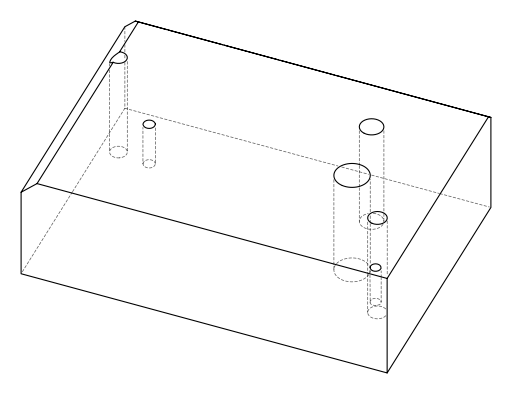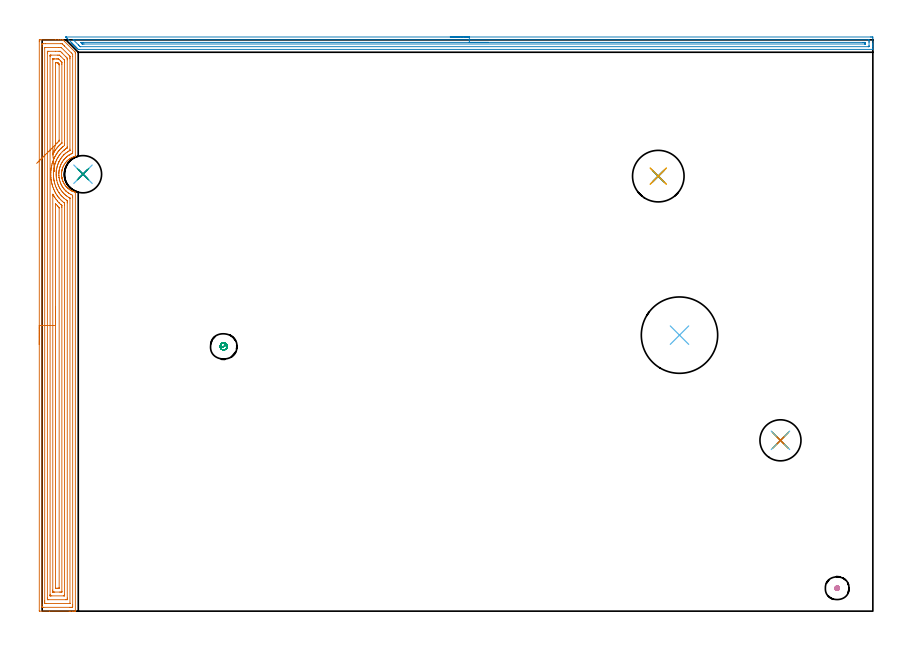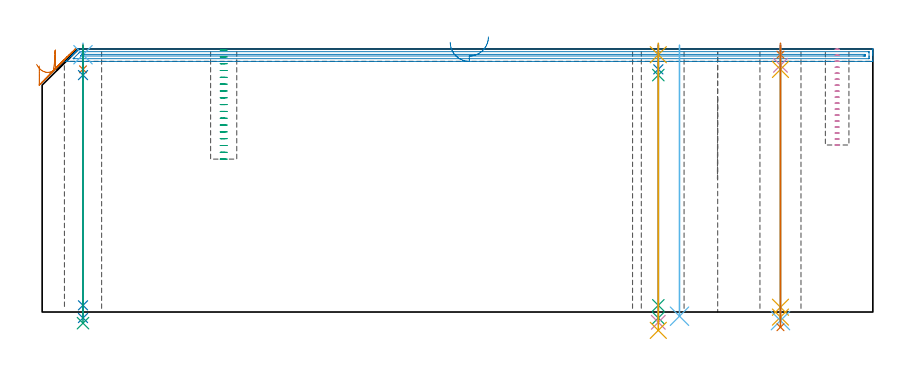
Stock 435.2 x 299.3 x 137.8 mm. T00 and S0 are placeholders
(PLAN: 19 operations, 14 tool changes, 34.9 min)
(1 AREA_MILL | FG_CHAMFER_SURFACE | UGT0205_001 | 16.99 min | 53454 mm3)
(2 AREA_MILL_1 | FG_CHAMFER_SURFACE_1 | UGT0205_001 | 10.24 min | 8845 mm3)
(3 MILL_BLIND_HOLE_FROM_SOLID_MATERIAL | STEP1POCKET | UGT0201_128 | Spiral | 1.26 min | 8493 mm3)
(4 MILL_BLIND_HOLE_FROM_SOLID_MATERIAL_1 | STEP1POCKET_1 | UGT0201_128 | Spiral | 0.75 min | 5976 mm3)
(5 SPOT_DRILL | STEP1HOLE | NXT0321_9005460120000 | 0.05 min | 185 mm3)
(6 SPOT_DRILL_1 | STEP1HOLE_2 | NXT0321_9005460120000 | 0.05 min | 150 mm3)
(7 SPOT_DRILL_2 | STEP1HOLE_3 | NXT0321_9005460120000 | 0.05 min | 181 mm3)
(8 DRILL_BLIND_HOLE_INTO_CENTER | STEP1HOLE | UGT0301_191 | 0.05 min | 276 mm3)
(9 GUN_DRILL_THROUGH_HOLE | STEP1HOLE | UGT0307_003 | 0.63 min | 4900 mm3)
(10 SPADE_DRILL_TO_ENLARGE_THROUGH_HOLE | STEP1HOLE | UGT0306_008 | 0.58 min | 27727 mm3)
(11 DRILL_TO_ENLARGE_THROUGH_HOLE | STEP1HOLE | UGT0301_389 | 0.6 min | 45735 mm3)
(12 INDEXABLE_INSERT_DRILL_THROUGH_HOLE_FROM_SOLID | STEP1HOLE_1 | NXT0302_035 | 0.57 min | 173081 mm3)
(13 DRILL_BLIND_HOLE_INTO_CENTER_1 | STEP1HOLE_2 | UGT0301_191 | 0.05 min | 284 mm3)
(14 GUN_DRILL_THROUGH_HOLE_1 | STEP1HOLE_2 | UGT0307_003 | 0.66 min | 4887 mm3)
(15 SPADE_DRILL_TO_ENLARGE_THROUGH_HOLE_1 | STEP1HOLE_2 | UGT0306_010 | 0.58 min | 35459 mm3)
(16 DRILL_BLIND_HOLE_INTO_CENTER_2 | STEP1HOLE_3 | UGT0301_180 | 0.04 min | 123 mm3)
(17 GUN_DRILL_THROUGH_HOLE_2 | STEP1HOLE_3 | UGT0307_001 | 0.61 min | 2503 mm3)
(18 SPADE_DRILL_TO_ENLARGE_THROUGH_HOLE_2 | STEP1HOLE_3 | UGT0306_004 | 0.58 min | 16843 mm3)
(19 DRILL_TO_ENLARGE_THROUGH_HOLE_1 | STEP1HOLE_3 | UGT0301_052 | 0.59 min | 30291 mm3)
(TOOL UGT0205_001 | Chamfer Mill 20 x 3 x 45 deg. | D20 FL50 Z2)
(TOOL UGT0201_128 | Carbide End Mill 10.0 | D10 FL15 Z4)
(TOOL NXT0321_9005460120000 | NC Spot Drill, 142deg, 12mm, Carbide, Uncoated | D12 PA142 FL30 Z2)
(TOOL UGT0301_191 | Twist Drill 7.1 mm | D7.1 PA118 FL66 Z2)
(TOOL UGT0307_003 | Gun Drill 7 mm | D7 PA130 FL24 Z1)
(TOOL UGT0306_008 | Spade Drill 17.5mm | D17.5 PA132 FL10 Z2)
(TOOL UGT0301_389 | Twist Drill 27 mm | D27 PA118 FL165 Z2)
(TOOL NXT0302_035 | Index. Insert Drill 40mm [880-D4000L40-05] | D40 PA176 FL200 Z2)
(TOOL UGT0306_010 | Spade Drill 19.5mm | D19.5 PA132 FL10 Z2)
(TOOL UGT0301_180 | Twist Drill 5.7 mm | D5.7 PA118 FL55 Z2)
(TOOL UGT0307_001 | Gun Drill 5 mm | D5 PA130 FL24 Z1)
(TOOL UGT0306_004 | Spade Drill 13.5mm | D13.5 PA132 FL10 Z2)
(TOOL UGT0301_052 | Twist Drill 21.5 mm | D21.5 PA118 FL150 Z2)
(OP 1 AREA_MILL)
G17 G21 G94 G90
T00 M6
G54
G17 G0 G90 X-1.5 Y139.65 S1061 M3
G43 Z147.8 H0
Z128.9
G94 G1 Y139.688 Z128.028 F250.
Y139.802 Z127.164
Y139.991 Z126.312
Y140.253 Z125.48
Y140.587 Z124.674
Y140.99 Z123.9
Y141.458 Z123.164
Y141.99 Z122.472
Y142.579 Z121.829
Y143.222 Z121.24
Y143.914 Z120.709
Y144.65 Z120.24
Y145.424 Z119.837
Y146.23 Z119.503
Y147.062 Z119.241
Y147.914 Z119.052
Y148.778 Z118.938
Y149.65 Z118.9
Y298.363
X-1.499 Y298.694 Z118.901
X-1.493 Y299.248 Z118.904
X-1.492 Y299.292 Z118.906
X-0.941 Y299.3 Z119.456
X7.061 Z127.456
X8.521 Z128.918
X9.728 Z130.123
X10.84 Z131.239
X10.896 Y299.299 Z131.293
X10.912 Y299.289 Z131.31
X11.803 Y298.397 Z132.203
X17.172 Y293.027 Z137.572
X17.4 Y292.794 Z137.785
Y292.447 Z137.8
X17.397 Y238.445 Z137.796
X17.395 Y238.409 Z137.792
X17.38 Y238.327 Z137.772
X17.326 Y238.301 Z137.719
X17.308 Y238.296 Z137.702
X17.145 Y238.246 Z137.541
X16.921 Y238.178 Z137.317
X16.53 Y238.04 Z136.929
X15.811 Y237.748 Z136.21
X15.645 Y237.669 Z136.044
X15.585 Y237.637 Z135.985
X15.199 Y237.433 Z135.599
X14.864 Y237.236 Z135.264
X14.76 Y237.175 Z135.159
X14.574 Y237.054 Z134.973
X14.267 Y236.854 Z134.666
X14.174 Y236.784 Z134.573
X14.02 Y236.667 Z134.417
X13.875 Y236.558 Z134.274
X13.521 Y236.266 Z133.921
X13.178 Y235.959 Z133.576
X12.991 Y235.774 Z133.391
X12.981 Y235.764 Z133.381
X12.692 Y235.452 Z133.088
X12.666 Y235.424 Z133.063
X12.352 Y235.065 Z132.752
X12.105 Y234.747 Z132.504
X11.706 Y234.171 Z132.104
X11.455 Y233.756 Z131.853
X11.22 Y233.335 Z131.62
X11.191 Y233.276 Z131.59
X11.11 Y233.097 Z131.506
X10.987 Y232.831 Z131.385
X10.799 Y232.382 Z131.199
X10.642 Y231.936 Z131.04
X10.59 Y231.758 Z130.987
X10.509 Y231.487 Z130.907
X10.469 Y231.326 Z130.868
X10.456 Y231.271 Z130.855
X10.358 Y230.866 Z130.754
X10.336 Y230.778 Z130.734
X10.321 Y230.698 Z130.72
X10.302 Y230.593 Z130.701
X10.287 Y230.487 Z130.686
X10.238 Y230.146 Z130.633
X10.222 Y229.973 Z130.613
X10.202 Y229.806 Z130.597
X10.192 Y229.699 Z130.585
X10.173 Y229.416 Z130.571
X10.164 Y229.252 Z130.56
X10.163 Y229.081 Z130.554
X10.161 Y228.95 Z130.551
X10.16 Y228.902 Z130.552
X10.159 Y228.86 Z130.553
X10.158 Y228.804 Z130.555
X10.163 Y228.644 Z130.561
X10.173 Y228.351 Z130.571
X10.178 Y228.292 Z130.575
X10.188 Y228.188 Z130.58
X10.197 Y228.042 Z130.596
X10.208 Y227.91 Z130.606
X10.265 Y227.465 Z130.661
X10.293 Y227.296 Z130.688
X10.306 Y227.207 Z130.704
X10.321 Y227.111 Z130.72
X10.333 Y227.036 Z130.733
X10.337 Y227.015 Z130.736
X10.376 Y226.85 Z130.774
X10.442 Y226.567 Z130.84
X10.487 Y226.403 Z130.884
X10.557 Y226.138 Z130.957
X10.562 Y226.121 Z130.962
X10.615 Y225.957 Z131.015
X10.708 Y225.672 Z131.108
X10.876 Y225.227 Z131.274
X10.914 Y225.14 Z131.311
X10.947 Y225.065 Z131.343
X11.007 Y224.924 Z131.405
X11.042 Y224.844 Z131.44
X11.149 Y224.618 Z131.546
X11.221 Y224.466 Z131.619
X11.289 Y224.332 Z131.689
X11.55 Y223.881 Z131.95
X11.828 Y223.438 Z132.228
X11.964 Y223.242 Z132.364
X12.105 Y223.05 Z132.505
X12.281 Y222.833 Z132.677
X12.519 Y222.536 Z132.919
X12.574 Y222.474 Z132.974
X12.692 Y222.345 Z133.088
X12.748 Y222.282 Z133.146
X12.789 Y222.238 Z133.188
X12.895 Y222.128 Z133.294
X12.988 Y222.033 Z133.384
X12.992 Y222.029 Z133.388
X13.083 Y221.941 Z133.482
X13.186 Y221.842 Z133.585
X13.285 Y221.749 Z133.68
X13.388 Y221.649 Z133.786
X13.629 Y221.441 Z134.028
X13.875 Y221.24 Z134.275
X14.206 Y220.992 Z134.605
X14.543 Y220.755 Z134.943
X14.76 Y220.62 Z135.159
X15.049 Y220.453 Z135.449
X15.199 Y220.367 Z135.599
X15.444 Y220.241 Z135.842
X15.508 Y220.209 Z135.904
X15.608 Y220.156 Z136.008
X15.645 Y220.137 Z136.044
X15.767 Y220.082 Z136.165
X15.952 Y219.999 Z136.346
X16.256 Y219.86 Z136.653
X16.53 Y219.758 Z136.929
X17.143 Y219.554 Z137.539
X17.244 Y219.522 Z137.639
X17.397 Y219.468 Z137.789
X17.4 Y219.263 Z137.8
Y0.16
X17.397 Y0.01 Z137.788
X17.361 Y0.008 Z137.753
X17. Y0. Z137.4
X16.588 Z136.987
X15.952 Z136.347
X14.745 Z135.142
X14.174 Z134.568
X3.836 Z124.233
X-1.228 Y0.001 Z119.17
X-1.492 Y0.01 Z118.906
X-1.499 Y0.274 Z118.899
Y0.303
X-1.5 Y149.65 Z118.9
X-0.086 Z120.314
Y296.017
X-0.084 Y296.909 Z120.316
X-0.083 Y296.94 Z120.317
X-0.052 Y297.29 Z120.348
X0.45 Y297.298 Z120.85
X1.726 Y297.3 Z122.126
X9.728 Y297.299 Z130.128
X10.232 Y297.296 Z130.632
X10.421 Y297.29 Z130.821
X10.617 Y297.121 Z131.017
X10.837 Y296.909 Z131.237
X11.507 Y296.244 Z131.907
X11.734 Y296.017 Z132.134
X15.302 Y292.447 Z135.702
X15.952 Y291.786 Z136.352
X15.981 Y291.554 Z136.381
X15.983 Y291.523 Z136.383
X15.986 Y290.662 Z136.386
X15.982 Y240.683 Z136.382
X15.981 Y240.654 Z136.381
X15.952 Y239.897 Z136.352
X15.88 Y239.863 Z136.28
X15.717 Y239.79 Z136.117
X15.265 Y239.588 Z135.665
X15.063 Y239.486 Z135.463
X14.68 Y239.283 Z135.08
X14.174 Y238.991 Z134.574
X14.116 Y238.956 Z134.516
X14.026 Y238.898 Z134.426
X13.586 Y238.596 Z133.986
X13.285 Y238.369 Z133.685
X12.832 Y238.005 Z133.232
X12.6 Y237.801 Z133.
X12.396 Y237.614 Z132.796
X12.145 Y237.364 Z132.545
X11.908 Y237.113 Z132.308
X11.507 Y236.658 Z131.907
X11.311 Y236.417 Z131.711
X11.158 Y236.221 Z131.558
X10.934 Y235.903 Z131.334
X10.617 Y235.443 Z131.017
X10.573 Y235.373 Z130.973
X10.546 Y235.328 Z130.946
X10.248 Y234.806 Z130.648
X10.047 Y234.436 Z130.447
X9.945 Y234.218 Z130.345
X9.728 Y233.747 Z130.128
X9.668 Y233.603 Z130.068
X9.645 Y233.543 Z130.045
X9.427 Y232.953 Z129.827
X9.327 Y232.651 Z129.727
X9.215 Y232.273 Z129.615
X9.08 Y231.758 Z129.48
X9.054 Y231.651 Z129.454
X9.034 Y231.563 Z129.434
X8.968 Y231.248 Z129.368
X8.899 Y230.866 Z129.299
X8.891 Y230.814 Z129.291
X8.839 Y230.455 Z129.239
X8.794 Y230.018 Z129.194
X8.791 Y229.973 Z129.191
X8.751 Y229.169 Z129.151
X8.75 Y229.081 Z129.15
X8.763 Y228.264 Z129.163
X8.768 Y228.188 Z129.168
X8.839 Y227.366 Z129.239
X8.848 Y227.296 Z129.248
X8.849 Y227.286 Z129.249
X8.996 Y226.403 Z129.396
X9.013 Y226.316 Z129.413
X9.039 Y226.203 Z129.439
X9.22 Y225.511 Z129.62
X9.391 Y224.957 Z129.791
X9.51 Y224.618 Z129.91
X9.728 Y224.061 Z130.128
X9.875 Y223.726 Z130.275
X10.002 Y223.451 Z130.402
X10.337 Y222.833 Z130.737
X10.44 Y222.656 Z130.84
X10.617 Y222.366 Z131.017
X10.895 Y221.941 Z131.295
X11.151 Y221.587 Z131.551
X11.507 Y221.135 Z131.907
X11.579 Y221.048 Z131.979
X11.968 Y220.622 Z132.368
X12.396 Y220.184 Z132.796
X12.405 Y220.175 Z132.805
X12.425 Y220.156 Z132.825
X12.88 Y219.755 Z133.28
X13.285 Y219.43 Z133.685
X13.498 Y219.263 Z133.898
X13.894 Y218.989 Z134.294
X14.174 Y218.81 Z134.574
X14.944 Y218.371 Z135.344
X15.063 Y218.309 Z135.463
X15.188 Y218.245 Z135.588
X15.952 Y217.894 Z136.352
X15.983 Y217.478 Z136.383
X15.984 Y217.446 Z136.384
X15.986 Y216.586 Z136.386
Y3.283
X15.984 Y2.391 Z136.384
X15.983 Y2.36 Z136.383
X15.952 Y2.01 Z136.352
X15.45 Y2.002 Z135.85
X15.063 Y2.001 Z135.463
X14.563 Y2. Z134.963
X0.837 Y2.001 Z121.237
X0.334 Y2.003 Z120.734
X-0.052 Y2.01 Z120.348
X-0.082 Y2.391 Z120.318
X-0.084 Y2.423 Z120.316
X-0.086 Y3.283 Z120.314
Y149.65
X1.328 Z121.728
X1.329 Y295.124 Z121.729
X1.331 Y295.224 Z121.731
X1.333 Y295.273 Z121.733
X1.335 Y295.289 Z121.735
X1.376 Y295.292 Z121.776
X1.552 Y295.299 Z121.952
X8.664 Y295.3 Z129.064
X9.554 Y295.299 Z129.954
X9.728 Y295.296 Z130.128
X9.903 Y295.29 Z130.303
X10.006 Y295.283 Z130.406
X10.062 Y295.231 Z130.462
X10.175 Y295.124 Z130.575
X13.747 Y291.554 Z134.147
X14.174 Y291.125 Z134.574
X14.404 Y290.89 Z134.804
X14.518 Y290.771 Z134.918
X14.564 Y290.714 Z134.964
X14.566 Y290.662 Z134.966
X14.57 Y290.265 Z134.97
X14.571 Y289.769 Z134.971
Y289.37
X14.568 Y242.072 Z134.968
X14.567 Y241.575 Z134.967
X14.566 Y241.444 Z134.966
X14.563 Y241.397 Z134.963
X14.56 Y241.376 Z134.96
X14.538 Y241.362 Z134.938
X14.444 Y241.306 Z134.844
X14.174 Y241.151 Z134.574
X13.879 Y240.979 Z134.279
X13.387 Y240.683 Z133.787
X13.325 Y240.642 Z133.725
X13.285 Y240.614 Z133.685
X12.804 Y240.273 Z133.204
X12.396 Y239.96 Z132.796
X12.301 Y239.886 Z132.701
X12.185 Y239.79 Z132.585
X11.825 Y239.471 Z132.225
X11.507 Y239.176 Z131.907
X11.366 Y239.039 Z131.766
X11.228 Y238.898 Z131.628
X10.937 Y238.577 Z131.337
X10.617 Y238.218 Z131.017
X10.52 Y238.103 Z130.92
X10.441 Y238.005 Z130.841
X10.133 Y237.599 Z130.533
X9.788 Y237.113 Z130.188
X9.764 Y237.078 Z130.164
X9.728 Y237.024 Z130.128
X9.421 Y236.529 Z129.821
X9.238 Y236.221 Z129.638
X9.094 Y235.965 Z129.494
X8.839 Y235.489 Z129.239
X8.786 Y235.381 Z129.186
X8.762 Y235.328 Z129.162
X8.515 Y234.761 Z128.915
X8.383 Y234.436 Z128.783
X8.264 Y234.12 Z128.664
X8.057 Y233.543 Z128.457
X8.031 Y233.462 Z128.431
X7.95 Y233.198 Z128.35
X7.834 Y232.767 Z128.234
X7.805 Y232.651 Z128.205
X7.663 Y232.047 Z128.063
X7.6 Y231.758 Z128.
X7.523 Y231.294 Z127.923
X7.462 Y230.866 Z127.862
X7.421 Y230.504 Z127.821
X7.377 Y229.973 Z127.777
X7.361 Y229.672 Z127.761
X7.337 Y229.081 Z127.737
X7.34 Y228.801 Z127.74
X7.353 Y228.188 Z127.753
X7.372 Y227.876 Z127.772
X7.426 Y227.296 Z127.826
X7.47 Y226.885 Z127.87
X7.547 Y226.403 Z127.947
X7.644 Y225.817 Z128.044
X7.717 Y225.511 Z128.117
X7.943 Y224.625 Z128.343
X7.945 Y224.618 Z128.345
X7.95 Y224.603 Z128.35
X8.245 Y223.726 Z128.645
X8.429 Y223.245 Z128.829
X8.604 Y222.833 Z129.004
X8.839 Y222.322 Z129.239
X9.038 Y221.941 Z129.438
X9.272 Y221.507 Z129.672
X9.555 Y221.048 Z129.955
X9.728 Y220.78 Z130.128
X10.163 Y220.156 Z130.563
X10.617 Y219.586 Z131.017
X10.9 Y219.263 Z131.3
X11.19 Y218.95 Z131.59
X11.507 Y218.635 Z131.907
X11.78 Y218.371 Z132.18
X12.104 Y218.083 Z132.504
X12.396 Y217.844 Z132.796
X12.866 Y217.478 Z133.266
X13.285 Y217.183 Z133.685
X14.03 Y216.73 Z134.43
X14.287 Y216.586 Z134.687
X14.53 Y216.446 Z134.93
X14.565 Y216.425 Z134.965
X14.567 Y216.4 Z134.967
X14.569 Y216.339 Z134.969
X14.571 Y216.092 Z134.971
Y4.176
X14.569 Y4.076 Z134.969
X14.567 Y4.027 Z134.967
X14.565 Y4.011 Z134.965
X14.523 Y4.008 Z134.923
X14.348 Y4.001 Z134.748
X1.901 Y4. Z122.301
X1.726 Y4.001 Z122.126
X1.551 Y4.002 Z121.951
X1.435 Y4.006 Z121.835
X1.346 Y4.01 Z121.746
X1.335 Y4.045 Z121.735
X1.333 Y4.176 Z121.733
X1.33 Y4.574 Z121.73
X1.329 Y5.068 Z121.729
X1.328 Y5.468 Z121.728
Y149.65
X2.743 Z123.143
Y292.447
X2.745 Y293.209 Z123.145
X2.747 Y293.261 Z123.147
X2.749 Y293.283 Z123.149
X2.762 Y293.29 Z123.162
X2.867 Y293.294 Z123.267
X3.079 Y293.298 Z123.479
X3.504 Y293.3 Z123.904
X7.061 Z127.461
X8.878 Z129.278
X9.303 Y293.294 Z129.703
X9.515 Y293.29 Z129.915
X9.57 Y293.269 Z129.97
X9.63 Y293.214 Z130.03
X9.728 Y293.12 Z130.128
X10.405 Y292.447 Z130.805
X12.396 Y290.454 Z132.796
X13.072 Y289.769 Z133.472
X13.15 Y289.669 Z133.55
X13.152 Y289.578 Z133.552
X13.155 Y289.387 Z133.555
X13.157 Y289.005 Z133.557
Y288.877
X13.154 Y243.36 Z133.554
X13.153 Y242.98 Z133.553
X13.151 Y242.789 Z133.551
X13.148 Y242.744 Z133.548
X13.145 Y242.728 Z133.545
X13.132 Y242.717 Z133.532
X13.076 Y242.677 Z133.476
X12.75 Y242.468 Z133.15
X12.539 Y242.324 Z132.939
X12.396 Y242.221 Z132.796
X12.024 Y241.948 Z132.424
X11.54 Y241.575 Z131.94
X11.521 Y241.561 Z131.921
X11.507 Y241.548 Z131.907
X11.049 Y241.142 Z131.449
X10.617 Y240.745 Z131.017
X10.586 Y240.715 Z130.986
X10.554 Y240.683 Z130.954
X9.728 Y239.781 Z130.128
X9.342 Y239.286 Z129.742
X9.049 Y238.898 Z129.449
X8.961 Y238.775 Z129.361
X8.839 Y238.598 Z129.239
X8.605 Y238.241 Z129.005
X8.455 Y238.005 Z128.855
X8.264 Y237.69 Z128.664
X7.95 Y237.155 Z128.35
X7.935 Y237.128 Z128.335
X7.927 Y237.113 Z128.327
X7.637 Y236.535 Z128.037
X7.493 Y236.221 Z127.893
X7.36 Y235.92 Z127.76
X7.111 Y235.328 Z127.511
X7.096 Y235.292 Z127.496
X7.061 Y235.198 Z127.461
X6.863 Y234.634 Z127.263
X6.795 Y234.436 Z127.195
X6.648 Y233.958 Z127.048
X6.534 Y233.543 Z126.934
X6.459 Y233.254 Z126.859
X6.312 Y232.651 Z126.712
X6.287 Y232.535 Z126.687
X6.172 Y231.946 Z126.572
X6.145 Y231.785 Z126.545
X6.141 Y231.758 Z126.541
X6.042 Y230.996 Z126.442
X6.028 Y230.866 Z126.428
X5.97 Y230.176 Z126.37
X5.958 Y229.973 Z126.358
X5.93 Y229.324 Z126.33
X5.923 Y229.081 Z126.323
X5.932 Y228.429 Z126.332
X5.938 Y228.188 Z126.338
X5.981 Y227.487 Z126.381
X5.998 Y227.296 Z126.398
X6.08 Y226.495 Z126.48
X6.093 Y226.403 Z126.493
X6.172 Y225.897 Z126.572
X6.237 Y225.511 Z126.637
X6.252 Y225.431 Z126.652
X6.352 Y224.981 Z126.752
X6.442 Y224.618 Z126.842
X6.536 Y224.253 Z126.936
X6.686 Y223.726 Z127.086
X6.929 Y222.966 Z127.329
X6.976 Y222.833 Z127.376
X7.061 Y222.608 Z127.461
X7.334 Y221.941 Z127.734
X7.548 Y221.452 Z127.948
X7.747 Y221.048 Z128.147
X7.95 Y220.665 Z128.35
X8.234 Y220.156 Z128.634
X8.683 Y219.42 Z129.083
X8.79 Y219.263 Z129.19
X8.839 Y219.194 Z129.239
X9.182 Y218.715 Z129.582
X9.452 Y218.371 Z129.852
X9.728 Y218.031 Z130.128
X9.986 Y217.737 Z130.386
X10.222 Y217.478 Z130.622
X10.617 Y217.074 Z131.017
X11.134 Y216.586 Z131.534
X11.507 Y216.261 Z131.907
X12.224 Y215.694 Z132.624
X12.396 Y215.571 Z132.796
X12.788 Y215.299 Z133.188
X13.003 Y215.165 Z133.403
X13.044 Y215.137 Z133.444
X13.15 Y215.054 Z133.55
X13.154 Y214.932 Z133.554
X13.156 Y214.801 Z133.556
X13.157 Y214.036 Z133.557
Y213.909
Y6.853
X13.155 Y6.091 Z133.555
X13.153 Y6.039 Z133.553
X13.151 Y6.017 Z133.551
X13.138 Y6.01 Z133.538
X13.033 Y6.006 Z133.433
X12.821 Y6.002 Z133.221
X12.396 Y6. Z132.796
X3.465 Z123.865
X3.064 Y6.002 Z123.464
X2.864 Y6.005 Z123.264
X2.764 Y6.01 Z123.164
X2.749 Y6.013 Z123.149
X2.747 Y6.029 Z123.147
X2.745 Y6.066 Z123.145
X2.743 Y6.725 Z123.143
Y6.853
Y149.65
X4.157 Z124.557
Y290.662
X4.158 Y290.898 Z124.558
X4.161 Y291.137 Z124.561
X4.164 Y291.286 Z124.564
X4.235 Y291.29 Z124.635
X4.394 Y291.296 Z124.794
X4.648 Y291.299 Z125.048
X8.204 Z128.604
X8.839 Y291.293 Z129.239
X9.103 Y291.29 Z129.503
X9.728 Y290.674 Z130.128
X11.524 Y288.877 Z131.924
X11.736 Y288.647 Z132.136
X11.741 Y287.984 Z132.141
X11.742 Y287.748 Z132.142
X11.74 Y244.911 Z132.14
X11.736 Y244.253 Z132.136
X11.734 Y244.025 Z132.134
X11.657 Y243.951 Z132.057
X10.902 Y243.36 Z131.302
X10.746 Y243.231 Z131.146
X10.617 Y243.12 Z131.017
X10.272 Y242.814 Z130.672
X9.895 Y242.468 Z130.295
X9.81 Y242.386 Z130.21
X9.728 Y242.302 Z130.128
X9.378 Y241.927 Z129.778
X9.054 Y241.575 Z129.454
X8.953 Y241.461 Z129.353
X8.839 Y241.327 Z129.239
X8.552 Y240.971 Z128.952
X8.324 Y240.683 Z128.724
X8.165 Y240.468 Z128.565
X7.95 Y240.171 Z128.35
X7.795 Y239.946 Z128.195
X7.691 Y239.79 Z128.091
X7.445 Y239.405 Z127.845
X7.129 Y238.898 Z127.529
X7.104 Y238.855 Z127.504
X7.061 Y238.781 Z127.461
X6.787 Y238.28 Z127.187
X6.643 Y238.005 Z127.043
X6.484 Y237.692 Z126.884
X6.213 Y237.113 Z126.613
X6.2 Y237.085 Z126.6
X6.172 Y237.02 Z126.572
X5.941 Y236.452 Z126.341
X5.851 Y236.221 Z126.251
X5.698 Y235.804 Z126.098
X5.53 Y235.328 Z125.93
X5.469 Y235.141 Z125.869
X5.283 Y234.536 Z125.683
X5.261 Y234.457 Z125.661
X5.255 Y234.436 Z125.655
X5.082 Y233.745 Z125.482
X5.034 Y233.543 Z125.434
X4.917 Y233.018 Z125.317
X4.848 Y232.651 Z125.248
X4.779 Y232.264 Z125.179
X4.707 Y231.758 Z125.107
X4.67 Y231.481 Z125.07
X4.604 Y230.866 Z125.004
X4.587 Y230.672 Z124.987
X4.539 Y229.973 Z124.939
X4.532 Y229.834 Z124.932
X4.508 Y229.081 Z124.908
X4.506 Y228.967 Z124.906
X4.52 Y228.188 Z124.92
X4.525 Y228.056 Z124.925
X4.574 Y227.296 Z124.974
X4.589 Y227.099 Z124.989
X4.662 Y226.403 Z125.062
X4.697 Y226.098 Z125.097
X4.79 Y225.511 Z125.19
X4.869 Y225.033 Z125.269
X4.952 Y224.618 Z125.352
X5.122 Y223.887 Z125.522
X5.164 Y223.726 Z125.564
X5.283 Y223.287 Z125.683
X5.418 Y222.833 Z125.818
X5.479 Y222.637 Z125.879
X5.714 Y221.941 Z126.114
X5.984 Y221.237 Z126.384
X6.062 Y221.048 Z126.462
X6.172 Y220.791 Z126.572
X6.466 Y220.156 Z126.866
X6.76 Y219.565 Z127.16
X6.926 Y219.263 Z127.326
X7.061 Y219.027 Z127.461
X7.459 Y218.371 Z127.859
X7.648 Y218.07 Z128.048
X7.95 Y217.624 Z128.35
X8.052 Y217.478 Z128.452
X8.333 Y217.094 Z128.733
X8.743 Y216.586 Z129.143
X8.839 Y216.474 Z129.239
X9.553 Y215.694 Z129.953
X9.728 Y215.515 Z130.128
X10.481 Y214.801 Z130.881
X10.617 Y214.685 Z131.017
X11.26 Y214.156 Z131.66
X11.577 Y213.909 Z131.977
X11.736 Y213.784 Z132.136
X11.738 Y213.676 Z132.138
X11.742 Y213.016 Z132.142
X11.743 Y212.779 Z132.143
Y8.638
X11.742 Y8.402 Z132.142
X11.739 Y8.163 Z132.139
X11.736 Y8.014 Z132.136
X11.665 Y8.01 Z132.065
X11.507 Y8.005 Z131.907
X11.252 Y8.001 Z131.652
X5.029 Y8. Z125.429
X4.394 Y8.004 Z124.794
X4.182 Y8.008 Z124.582
X4.169 Y8.009 Z124.569
X4.164 Y8.033 Z124.564
X4.16 Y8.116 Z124.56
X4.158 Y8.242 Z124.558
X4.157 Y8.401 Z124.557
Y8.638
Y149.65
X5.571 Z125.971
Y217.917
X5.572 Y218.08 Z125.972
X5.576 Y218.371 Z125.976
X5.578 Y218.422 Z125.978
X5.615 Y218.371 Z126.015
X5.874 Y217.919 Z126.274
X6.064 Y217.586 Z126.464
X6.13 Y217.478 Z126.53
X6.172 Y217.411 Z126.572
X6.696 Y216.586 Z127.096
X7.061 Y216.061 Z127.461
X7.332 Y215.694 Z127.732
X7.95 Y214.92 Z128.35
X8.052 Y214.801 Z128.452
X8.839 Y213.947 Z129.239
X8.877 Y213.909 Z129.277
X9.728 Y213.108 Z130.128
X9.829 Y213.016 Z130.229
X10.137 Y212.754 Z130.537
X10.322 Y212.596 Z130.722
X10.324 Y212.563 Z130.724
X10.327 Y212.415 Z130.727
X10.328 Y212.124 Z130.728
X10.329 Y211.521 Z130.729
X10.328 Y10.423 Z130.728
X10.326 Y10.122 Z130.726
X10.324 Y10.047 Z130.724
X10.323 Y10.017 Z130.723
X10.289 Y10.01 Z130.689
X10.146 Y10.003 Z130.546
X9.728 Y10.001 Z130.128
X9.261 Y10. Z129.661
X6.593 Z126.993
X6.172 Y10.001 Z126.572
X5.701 Y10.003 Z126.101
X5.595 Y10.01 Z125.995
X5.578 Y10.016 Z125.978
X5.576 Y10.051 Z125.976
X5.573 Y10.132 Z125.973
X5.572 Y10.423 Z125.972
X5.571 Y11.026 Z125.971
Y149.65
X6.985 Z127.385
X6.986 Y213.168 Z127.386
X6.988 Y213.32 Z127.388
X6.991 Y213.419 Z127.391
X6.993 Y213.426 Z127.393
X6.995 Z127.395
X7.011 Y213.41 Z127.411
X7.373 Y213.016 Z127.773
X7.95 Y212.401 Z128.35
X8.225 Y212.124 Z128.625
X8.839 Y211.524 Z129.239
X8.908 Y211.453 Z129.308
X8.912 Y211.307 Z129.312
X8.914 Y211.231 Z129.314
Y12.208
Y12.133
X8.91 Y12.057 Z129.31
X8.908 Y12.014 Z129.308
X8.89 Y12.01 Z129.29
X8.839 Y12.007 Z129.239
X8.157 Y12. Z128.557
X7.95 Z128.35
X7.266 Y12.002 Z127.666
X7.061 Y12.007 Z127.461
X6.998 Y12.01 Z127.398
X6.991 Y12.133 Z127.391
X6.987 Y12.208 Z127.387
X6.986 Y12.283 Z127.386
X6.985 Y149.65 Z127.385
Y150.522 Z127.423
Y151.386 Z127.537
Y152.238 Z127.726
Y153.07 Z127.988
Y153.876 Z128.322
Y154.65 Z128.725
Y155.386 Z129.194
Y156.078 Z129.725
Y156.721 Z130.314
Y157.31 Z130.957
Y157.842 Z131.65
Y158.31 Z132.385
Y158.713 Z133.159
Y159.047 Z133.965
Y159.309 Z134.797
Y159.498 Z135.649
Y159.612 Z136.514
Y159.65 Z137.385
G0 Z147.8
X6.584 Y230.622
Z137.049
G1 X6.591 Y230.562 Z136.179
X6.59 Y230.577 Z135.306
X6.579 Y230.668 Z134.439
X6.56 Y230.834 Z133.582
X6.533 Y231.073 Z132.744
X6.497 Y231.384 Z131.93
X6.454 Y231.764 Z131.146
X6.403 Y232.211 Z130.398
X6.345 Y232.72 Z129.692
X6.279 Y233.289 Z129.034
X6.208 Y233.913 Z128.428
X6.131 Y234.587 Z127.879
X6.049 Y235.305 Z127.392
X5.962 Y236.064 Z126.969
X5.872 Y236.855 Z126.615
X5.778 Y237.675 Z126.331
X5.682 Y238.516 Z126.12
X5.584 Y239.372 Z125.984
X5.578 Y239.422 Z125.978
X5.575 Y239.497 Z125.975
X5.572 Y239.79 Z125.972
Y288.877
X5.574 Y289.178 Z125.974
X5.576 Y289.253 Z125.976
X5.578 Y289.283 Z125.978
X5.611 Y289.29 Z126.011
X5.754 Y289.297 Z126.154
X6.172 Y289.299 Z126.572
X6.639 Y289.3 Z127.039
X7.529 Z127.929
X7.95 Y289.299 Z128.35
X8.421 Y289.296 Z128.821
X8.626 Y289.29 Z129.026
X8.839 Y289.1 Z129.239
X9.072 Y288.877 Z129.472
X9.728 Y288.223 Z130.128
X9.965 Y287.984 Z130.365
X10.205 Y287.735 Z130.605
X10.322 Y287.603 Z130.722
X10.324 Y287.532 Z130.724
X10.327 Y287.383 Z130.727
X10.328 Y287.092 Z130.728
Y286.489
X10.326 Y245.438 Z130.726
X10.324 Y245.292 Z130.724
X10.321 Y245.22 Z130.721
X10.319 Y245.206 Z130.719
X10.304 Y245.19 Z130.704
X10.257 Y245.145 Z130.657
X9.97 Y244.902 Z130.37
X9.728 Y244.694 Z130.128
X9.495 Y244.487 Z129.895
X9.24 Y244.253 Z129.64
X9.036 Y244.055 Z129.436
X8.839 Y243.856 Z129.239
X8.598 Y243.602 Z128.998
X8.373 Y243.36 Z128.773
X8.173 Y243.136 Z128.573
X7.95 Y242.881 Z128.35
X7.763 Y242.656 Z128.163
X7.611 Y242.468 Z128.011
X7.372 Y242.156 Z127.772
X7.061 Y241.743 Z127.461
X6.991 Y241.646 Z127.391
X6.941 Y241.575 Z127.341
X6.634 Y241.112 Z127.034
X6.352 Y240.683 Z126.752
X6.282 Y240.572 Z126.682
X6.172 Y240.39 Z126.572
X5.951 Y240.012 Z126.351
X5.823 Y239.79 Z126.223
X5.611 Y239.416 Z126.011
X5.584 Y239.372 Z125.984
X6.994 Y244.373 Z127.394
X6.991 Y244.412 Z127.391
X6.988 Y244.614 Z127.388
X6.986 Y244.918 Z127.386
X6.985 Y245.069 Z127.385
X6.986 Y287.092 Z127.386
Y287.167
X6.99 Y287.243 Z127.39
X6.992 Y287.286 Z127.392
X7.01 Y287.29 Z127.41
X7.061 Y287.293 Z127.461
X7.744 Y287.299 Z128.144
X7.95 Y287.296 Z128.35
X8.157 Y287.29 Z128.557
X8.207 Y287.284 Z128.607
X8.235 Y287.26 Z128.635
X8.294 Y287.205 Z128.694
X8.411 Y287.092 Z128.811
X8.839 Y286.66 Z129.239
X8.893 Y286.601 Z129.293
X8.905 Y286.587 Z129.305
X8.908 Y286.526 Z129.308
X8.912 Y286.426 Z129.312
X8.914 Y286.275 Z129.314
Y286.199
X8.911 Y246.784 Z129.311
X8.909 Y246.638 Z129.309
X8.905 Y246.352 Z129.305
X8.839 Y246.284 Z129.239
X8.714 Y246.163 Z129.114
X8.582 Y246.038 Z128.982
X8.262 Y245.725 Z128.662
X7.95 Y245.415 Z128.35
X7.818 Y245.278 Z128.218
X7.694 Y245.145 Z128.094
X7.01 Y244.388 Z127.41
X6.994 Y244.373 Z127.394
X6.474 Y243.857 Z126.921
X5.926 Y243.314 Z126.513
X5.356 Y242.748 Z126.174
X4.766 Y242.164 Z125.906
X4.162 Y241.565 Z125.711
X3.548 Y240.957 Z125.592
X2.93 Y240.343 Z125.548
X2.311 Y239.73 Z125.58
X1.696 Y239.12 Z125.688
X1.09 Y238.52 Z125.871
X0.498 Y237.933 Z126.128
X-0.076 Y237.364 Z126.457
X-0.628 Y236.817 Z126.854
X-1.152 Y236.297 Z127.318
X-1.646 Y235.807 Z127.844
X-2.106 Y235.352 Z128.43
X-2.527 Y234.934 Z129.069
X-2.908 Y234.556 Z129.757
G0 Z147.8
M5
M2
(OP 2 AREA_MILL_1)
G17 G21 G94 G90
T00 M6
G54
G17 G0 G90 X213.8 Y300.8 S1061 M3
G43 Z147.8 H0
Z141.3
G94 G1 X213.838 Z140.428 F250.
X213.952 Z139.564
X214.141 Z138.712
X214.403 Z137.88
X214.737 Z137.074
X215.14 Z136.3
X215.609 Z135.564
X216.14 Z134.872
X216.729 Z134.229
X217.372 Z133.64
X218.064 Z133.108
X218.8 Z132.64
X219.574 Z132.237
X220.38 Z131.903
X221.212 Z131.641
X222.064 Z131.452
X222.928 Z131.338
X223.8 Z131.3
X434.005
X434.585 Y300.798 Z131.302
X435.158 Y300.793 Z131.304
X435.193 Y300.791 Z131.305
X435.2 Y300.222 Z131.875
Y297.55 Z134.544
Y296.996 Z135.101
Y296.659 Z135.437
Y296.105 Z135.991
Y295.769 Z136.326
Y295.096 Z137.003
Y294.736 Z137.363
X435.192 Y294.348 Z137.744
X435.19 Y294.302 Z137.788
X435.031 Y294.3 Z137.8
X19.267
X18.897 Y294.305 Z137.791
X18.776 Y294.423 Z137.674
X18.32 Y294.878 Z137.218
X18.268 Y294.931 Z137.168
X18.077 Y295.123 Z136.976
X18.023 Y295.175 Z136.922
X17.972 Y295.227 Z136.872
X17.779 Y295.421 Z136.678
X17.726 Y295.472 Z136.625
X17.676 Y295.523 Z136.576
X17.481 Y295.718 Z136.381
X17.43 Y295.769 Z136.328
X17.38 Y295.819 Z136.28
X17.183 Y296.016 Z136.083
X17.133 Y296.066 Z136.031
X17.084 Y296.115 Z135.984
X16.886 Y296.314 Z135.785
X16.836 Y296.363 Z135.734
X16.788 Y296.411 Z135.688
X16.588 Y296.612 Z135.487
X16.539 Y296.659 Z135.438
X16.492 Y296.707 Z135.392
X16.29 Y296.909 Z135.19
X16.242 Y296.956 Z135.141
X16.196 Y297.003 Z135.096
X15.993 Y297.207 Z134.892
X15.946 Y297.253 Z134.844
X15.901 Y297.299 Z134.8
X15.695 Y297.505 Z134.594
X15.649 Y297.55 Z134.547
X15.605 Y297.595 Z134.504
X15.397 Y297.802 Z134.297
X15.352 Y297.847 Z134.25
X15.309 Y297.891 Z134.208
X15.099 Y298.1 Z133.999
X12.977 Y300.222 Z131.876
X12.869 Y300.331 Z131.769
X12.718 Y300.482 Z131.617
X12.532 Y300.667 Z131.431
X12.42 Y300.782 Z131.315
X12.417 Y300.794 Z131.303
X12.42 Y300.799 Z131.299
X12.629 Y300.8 Z131.3
X223.8
Y299.386 Z132.714
X432.853 Y299.385 Z132.715
X432.963 Y299.383 Z132.717
X433.175 Y299.379 Z132.721
X433.19 Y299.331 Z132.769
X433.197 Y298.933 Z133.167
X433.199 Y298.44 Z133.66
X433.2 Y298.04 Z134.06
X433.199 Y296.26 Z135.84
X433.192 Y295.769 Z136.331
X433.19 Y295.726 Z136.374
X433.018 Y295.719 Z136.381
X432.908 Y295.715 Z136.385
X432.853 Y295.714 Z136.386
X432.798
X20.161 Y295.715 Z136.385
X20.106 Y295.716 Z136.384
X19.997 Y295.72 Z136.38
X19.938 Y295.723 Z136.377
X19.92 Y295.737 Z136.363
X19.884 Y295.769 Z136.331
X19.267 Y296.382 Z135.718
X18.99 Y296.659 Z135.441
X16.588 Y299.062 Z133.038
X16.322 Y299.331 Z132.769
X16.286 Y299.371 Z132.729
X16.283 Y299.376 Z132.724
X16.297 Y299.379 Z132.721
X16.368 Y299.383 Z132.717
X16.478 Y299.385 Z132.715
X16.533 Y299.386 Z132.714
X223.8
Y297.972 Z134.128
X430.119 Y297.971 Z134.129
X430.59 Y297.97 Z134.13
X431.012 Y297.967 Z134.133
X431.151 Y297.965 Z134.135
X431.19 Y297.957 Z134.143
X431.194 Y297.862 Z134.238
X431.198 Y297.737 Z134.363
X431.199 Y297.55 Z134.55
X431.198 Y297.364 Z134.736
X431.19 Y297.176 Z134.924
X431.187 Y297.135 Z134.965
X431.17 Y297.133 Z134.967
X431.118 Y297.13 Z134.97
X431.012 Y297.129 Z134.971
X21.947
X21.475 Y297.13 Z134.97
X21.054 Y297.134 Z134.966
X20.996 Y297.135 Z134.965
X20.965 Y297.146 Z134.954
X20.933 Y297.175 Z134.925
X20.804 Y297.299 Z134.801
X20.551 Y297.55 Z134.55
X20.161 Y297.944 Z134.156
X20.148 Y297.965 Z134.135
X20.161 Y297.966 Z134.134
X20.632 Y297.97 Z134.13
X21.054 Y297.971 Z134.129
X21.524 Y297.972 Z134.128
X223.8
X224.672 Z134.167
X225.537 Z134.28
X226.388 Z134.469
X227.22 Z134.732
X228.026 Z135.065
X228.8 Z135.468
X229.536 Z135.937
X230.228 Z136.468
X230.871 Z137.057
X231.46 Z137.701
X231.992 Z138.393
X232.46 Z139.128
X232.863 Z139.902
X233.197 Z140.708
X233.459 Z141.54
X233.648 Z142.392
X233.762 Z143.257
X233.8 Z144.128
G0 Z147.8
M5
M2
(OP 3 MILL_BLIND_HOLE_FROM_SOLID_MATERIAL)
G17 G21 G94 G90
T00 M6
G54
G17 G0 G90 X95.1 Y138.7 S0 M3
G43 Z147.8 H0
Z137.229
G94 G3 X95.659 Y139.991 R0.767 F250.
X93.834 Y140.049 R1.291
X93.751 Y137.434 R1.85
X93.834 Y140.049 R-1.85
X93.792 Y138.741 R0.925
X95.1 Y138.7 R0.925
G0 Z133.659
G3 X95.659 Y139.991 R0.767
X93.834 Y140.049 R1.291
X93.751 Y137.434 R1.85
X93.834 Y140.049 R-1.85
X93.792 Y138.741 R0.925
X95.1 Y138.7 R0.925
G0 Z130.088
G3 X95.659 Y139.991 R0.767
X93.834 Y140.049 R1.291
X93.751 Y137.434 R1.85
X93.834 Y140.049 R-1.85
X93.792 Y138.741 R0.925
X95.1 Y138.7 R0.925
G0 Z126.518
G3 X95.659 Y139.991 R0.767
X93.834 Y140.049 R1.291
X93.751 Y137.434 R1.85
X93.834 Y140.049 R-1.85
X93.792 Y138.741 R0.925
X95.1 Y138.7 R0.925
G0 Z122.947
G3 X95.659 Y139.991 R0.767
X93.834 Y140.049 R1.291
X93.751 Y137.434 R1.85
X93.834 Y140.049 R-1.85
X93.792 Y138.741 R0.925
X95.1 Y138.7 R0.925
G0 Z119.376
G3 X95.659 Y139.991 R0.767
X93.834 Y140.049 R1.291
X93.751 Y137.434 R1.85
X93.834 Y140.049 R-1.85
X93.792 Y138.741 R0.925
X95.1 Y138.7 R0.925
G0 Z115.806
G3 X95.659 Y139.991 R0.767
X93.834 Y140.049 R1.291
X93.751 Y137.434 R1.85
X93.834 Y140.049 R-1.85
X93.792 Y138.741 R0.925
X95.1 Y138.7 R0.925
G0 Z112.235
G3 X95.659 Y139.991 R0.767
X93.834 Y140.049 R1.291
X93.751 Y137.434 R1.85
X93.834 Y140.049 R-1.85
X93.792 Y138.741 R0.925
X95.1 Y138.7 R0.925
G0 Z108.665
G3 X95.659 Y139.991 R0.767
X93.834 Y140.049 R1.291
X93.751 Y137.434 R1.85
X93.834 Y140.049 R-1.85
X93.792 Y138.741 R0.925
X95.1 Y138.7 R0.925
G0 Z105.094
G3 X95.659 Y139.991 R0.767
X93.834 Y140.049 R1.291
X93.751 Y137.434 R1.85
X93.834 Y140.049 R-1.85
X93.792 Y138.741 R0.925
X95.1 Y138.7 R0.925
G0 Z101.524
G3 X95.659 Y139.991 R0.767
X93.834 Y140.049 R1.291
X93.751 Y137.434 R1.85
X93.834 Y140.049 R-1.85
X93.792 Y138.741 R0.925
X95.1 Y138.7 R0.925
G0 Z97.953
G3 X95.659 Y139.991 R0.767
X93.834 Y140.049 R1.291
X93.751 Y137.434 R1.85
X93.834 Y140.049 R-1.85
X93.792 Y138.741 R0.925
X95.1 Y138.7 R0.925
G0 Z94.382
G3 X95.659 Y139.991 R0.767
X93.834 Y140.049 R1.291
X93.751 Y137.434 R1.85
X93.834 Y140.049 R-1.85
X93.792 Y138.741 R0.925
X95.1 Y138.7 R0.925
G0 Z90.812
G3 X95.659 Y139.991 R0.767
X93.834 Y140.049 R1.291
X93.751 Y137.434 R1.85
X93.834 Y140.049 R-1.85
X93.792 Y138.741 R0.925
X95.1 Y138.7 R0.925
G0 Z87.241
G3 X95.659 Y139.991 R0.767
X93.834 Y140.049 R1.291
X93.751 Y137.434 R1.85
X93.834 Y140.049 R-1.85
X93.792 Y138.741 R0.925
X95.1 Y138.7 R0.925
G0 Z83.671
G3 X95.659 Y139.991 R0.767
X93.834 Y140.049 R1.291
X93.751 Y137.434 R1.85
X93.834 Y140.049 R-1.85
X93.792 Y138.741 R0.925
X95.1 Y138.7 R0.925
G0 Z80.1
G3 X95.659 Y139.991 R0.767
X93.834 Y140.049 R1.291
X93.751 Y137.434 R1.85
X93.834 Y140.049 R-1.85
X93.792 Y138.741 R0.925
X95.1 Y138.7 R0.925
G0 Z147.8
M5
M2
(OP 4 MILL_BLIND_HOLE_FROM_SOLID_MATERIAL_1)
G17 G21 G94 G90
T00 M6
G54
G17 G0 G90 X416.5 Y12. S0 M3
G43 Z147.8 H0
Z137.665
G94 G3 X417.075 Y12.575 R0.575 F250.
X416.5 Y13.15 R0.575
X415.35 Y12. R1.15
X416.5 Y13.15 R-1.15
X415.925 Y12.575 R0.575
X416.5 Y12. R0.575
G0 Z134.529
G3 X417.075 Y12.575 R0.575
X416.5 Y13.15 R0.575
X415.35 Y12. R1.15
X416.5 Y13.15 R-1.15
X415.925 Y12.575 R0.575
X416.5 Y12. R0.575
G0 Z131.394
G3 X417.075 Y12.575 R0.575
X416.5 Y13.15 R0.575
X415.35 Y12. R1.15
X416.5 Y13.15 R-1.15
X415.925 Y12.575 R0.575
X416.5 Y12. R0.575
G0 Z128.259
G3 X417.075 Y12.575 R0.575
X416.5 Y13.15 R0.575
X415.35 Y12. R1.15
X416.5 Y13.15 R-1.15
X415.925 Y12.575 R0.575
X416.5 Y12. R0.575
G0 Z125.124
G3 X417.075 Y12.575 R0.575
X416.5 Y13.15 R0.575
X415.35 Y12. R1.15
X416.5 Y13.15 R-1.15
X415.925 Y12.575 R0.575
X416.5 Y12. R0.575
G0 Z121.988
G3 X417.075 Y12.575 R0.575
X416.5 Y13.15 R0.575
X415.35 Y12. R1.15
X416.5 Y13.15 R-1.15
X415.925 Y12.575 R0.575
X416.5 Y12. R0.575
G0 Z118.853
G3 X417.075 Y12.575 R0.575
X416.5 Y13.15 R0.575
X415.35 Y12. R1.15
X416.5 Y13.15 R-1.15
X415.925 Y12.575 R0.575
X416.5 Y12. R0.575
G0 Z115.718
G3 X417.075 Y12.575 R0.575
X416.5 Y13.15 R0.575
X415.35 Y12. R1.15
X416.5 Y13.15 R-1.15
X415.925 Y12.575 R0.575
X416.5 Y12. R0.575
G0 Z112.582
G3 X417.075 Y12.575 R0.575
X416.5 Y13.15 R0.575
X415.35 Y12. R1.15
X416.5 Y13.15 R-1.15
X415.925 Y12.575 R0.575
X416.5 Y12. R0.575
G0 Z109.447
G3 X417.075 Y12.575 R0.575
X416.5 Y13.15 R0.575
X415.35 Y12. R1.15
X416.5 Y13.15 R-1.15
X415.925 Y12.575 R0.575
X416.5 Y12. R0.575
G0 Z106.312
G3 X417.075 Y12.575 R0.575
X416.5 Y13.15 R0.575
X415.35 Y12. R1.15
X416.5 Y13.15 R-1.15
X415.925 Y12.575 R0.575
X416.5 Y12. R0.575
G0 Z103.176
G3 X417.075 Y12.575 R0.575
X416.5 Y13.15 R0.575
X415.35 Y12. R1.15
X416.5 Y13.15 R-1.15
X415.925 Y12.575 R0.575
X416.5 Y12. R0.575
G0 Z100.041
G3 X417.075 Y12.575 R0.575
X416.5 Y13.15 R0.575
X415.35 Y12. R1.15
X416.5 Y13.15 R-1.15
X415.925 Y12.575 R0.575
X416.5 Y12. R0.575
G0 Z96.906
G3 X417.075 Y12.575 R0.575
X416.5 Y13.15 R0.575
X415.35 Y12. R1.15
X416.5 Y13.15 R-1.15
X415.925 Y12.575 R0.575
X416.5 Y12. R0.575
G0 Z93.771
G3 X417.075 Y12.575 R0.575
X416.5 Y13.15 R0.575
X415.35 Y12. R1.15
X416.5 Y13.15 R-1.15
X415.925 Y12.575 R0.575
X416.5 Y12. R0.575
G0 Z90.635
G3 X417.075 Y12.575 R0.575
X416.5 Y13.15 R0.575
X415.35 Y12. R1.15
X416.5 Y13.15 R-1.15
X415.925 Y12.575 R0.575
X416.5 Y12. R0.575
G0 Z87.5
G3 X417.075 Y12.575 R0.575
X416.5 Y13.15 R0.575
X415.35 Y12. R1.15
X416.5 Y13.15 R-1.15
X415.925 Y12.575 R0.575
X416.5 Y12. R0.575
G0 Z147.8
M5
M2
(OP 5 SPOT_DRILL)
G17 G21 G94 G90
T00 M6
G54
G17 G0 G90 X322.8 Y227.9 S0 M3
G43 Z147.8 H0
G94 G81 G98 Z134.8 F250. R140.8
G80
M5
M2
(OP 6 SPOT_DRILL_1)
G17 G21 G94 G90
T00 M6
G54
G17 G0 G90 X21.4 Y228.9 S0 M3
G43 Z147.8 H0
G94 G81 G98 Z134.8 F250. R140.8
G80
M5
M2
(OP 7 SPOT_DRILL_2)
G17 G21 G94 G90
T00 M6
G54
G17 G0 G90 X386.8 Y89.5 S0 M3
G43 Z147.8 H0
G94 G81 G98 Z134.8 F250. R140.8
G80
M5
M2
(OP 8 DRILL_BLIND_HOLE_INTO_CENTER)
G17 G21 G94 G90
T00 M6
G54
G17 G0 G90 X322.8 Y227.9 S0 M3
G43 Z147.8 H0
G94 G81 G98 Z127.15 F250. R139.8
G80
M5
M2
(OP 9 GUN_DRILL_THROUGH_HOLE)
G17 G21 G94 G90
T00 M6
G54
G17 G0 G90 X322.8 Y227.9 M8
G43 Z147.8 H0
Z135.733
S716 M3
G94 G1 Z124.121 F125. M26
G4 X.084
Z3.5 F250.
G4 X.084
Z-3.132 F125.
G4 X.084
M5
M9
G0 Z135.733
Z147.8
M2
(OP 10 SPADE_DRILL_TO_ENLARGE_THROUGH_HOLE)
G17 G21 G94 G90
T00 M6
G54
G17 G0 G90 X322.8 Y227.9 S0 M3
G43 Z147.8 H0
G94 G73 G98 Z-5.396 F250. Q15.911 R139.8
G80
M5
M2
(OP 11 DRILL_TO_ENLARGE_THROUGH_HOLE)
G17 G21 G94 G90
T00 M6
G54
G17 G0 G90 X322.8 Y227.9 S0 M3
G43 Z147.8 H0
G94 G73 G98 Z-9.612 F250. Q24.569 R139.8
G80
M5
M2
(OP 12 INDEXABLE_INSERT_DRILL_THROUGH_HOLE_FROM_SOLID)
G17 G21 G94 G90
T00 M6
G54
G17 G0 G90 X333.9 Y144.6 S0 M3
G43 Z147.8 H1
G94 G81 G98 Z-2.198 F250. R139.8
G80
M5
M2
(OP 13 DRILL_BLIND_HOLE_INTO_CENTER_1)
G17 G21 G94 G90
T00 M6
G54
G17 G0 G90 X21.4 Y228.9 S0 M3
G43 Z147.8 H0
G94 G81 G98 Z127.15 F250. R139.8
G80
M5
M2
(OP 14 GUN_DRILL_THROUGH_HOLE_1)
G17 G21 G94 G90
T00 M6
G54
G17 G0 G90 X21.4 Y228.9 M8
G43 Z147.8 H0
Z139.491
S716 M3
G94 G1 Z124.121 F125. M26
G4 X.084
Z3.5 F250.
G4 X.084
Z-3.132 F125.
G4 X.084
M5
M9
G0 Z139.491
Z147.8
M2
(OP 15 SPADE_DRILL_TO_ENLARGE_THROUGH_HOLE_1)
G17 G21 G94 G90
T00 M6
G54
G17 G0 G90 X21.4 Y228.9 S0 M3
G43 Z147.8 H0
G94 G73 G98 Z-5.841 F250. Q17.955 R139.8
G80
M5
M2
(OP 16 DRILL_BLIND_HOLE_INTO_CENTER_2)
G17 G21 G94 G90
T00 M6
G54
G17 G0 G90 X386.8 Y89.5 S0 M3
G43 Z147.8 H0
G94 G81 G98 Z129.25 F250. R139.8
G80
M5
M2
(OP 17 GUN_DRILL_THROUGH_HOLE_2)
G17 G21 G94 G90
T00 M6
G54
G17 G0 G90 X386.8 Y89.5 M8
G43 Z147.8 H0
Z135.912
S716 M3
G94 G1 Z127.086 F125. M26
G4 X.084
Z2.5 F250.
G4 X.084
Z-2.666 F125.
G4 X.084
M5
M9
G0 Z135.912
Z147.8
M2
(OP 18 SPADE_DRILL_TO_ENLARGE_THROUGH_HOLE_2)
G17 G21 G94 G90
T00 M6
G54
G17 G0 G90 X386.8 Y89.5 S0 M3
G43 Z147.8 H0
G94 G73 G98 Z-4.505 F250. Q12.937 R139.8
G80
M5
M2
(OP 19 DRILL_TO_ENLARGE_THROUGH_HOLE_1)
G17 G21 G94 G90
T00 M6
G54
G17 G0 G90 X386.8 Y89.5 S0 M3
G43 Z147.8 H0
G94 G73 G98 Z-7.959 F250. Q20.823 R139.8
G80
M5
M2
